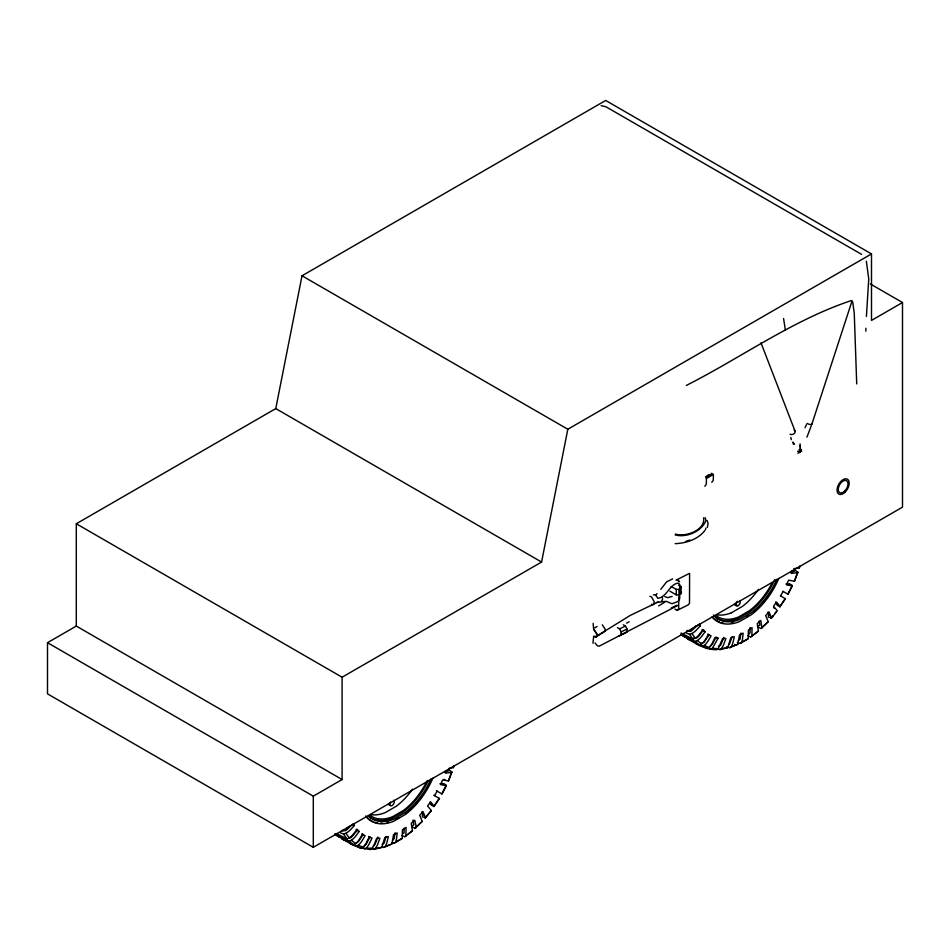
<?xml version="1.0" encoding="UTF-8"?>
<svg xmlns="http://www.w3.org/2000/svg" width="950" height="950" viewBox="0 0 950 950"><rect width="100%" height="100%" fill="white"/><g stroke="black" fill="none" stroke-linecap="round" stroke-linejoin="round"><path stroke-width="1.43" d="M711.716 482.196A7.778 4.489 60 0 0 713.343 478.551L713.343 474.466L712.179 473.801L706.373 477.149L706.373 482.564A7.778 4.489 60 0 1 704.746 486.222M800.185 446.738L800.066 451.891M865.83 331.158L865.937 328.237M866.412 316.504L868.751 278.956L866.352 261.202M623.283 624.803L625.468 626.062L626.988 629.066L626.762 632.189L619.056 636.013L620.873 634.992L621.098 631.869L619.578 628.864L617.393 627.594M395.046 832.841L394.191 838.518L392.991 840.073M741.024 633.092L740.002 639.374L738.328 640.252M392.231 842.436L394.131 843.184L402.23 838.399L402.432 829.849L406.077 827.367L405.876 835.929L404.712 836.712L401.945 835.549M592.978 643.304L593.643 636.239L595.769 637.058L605.079 631.251L605.079 629.054L602.312 624.827M737.271 642.307L740.109 643.435L748.208 638.649L748.41 630.087L752.056 627.617L751.854 636.179L750.69 636.963L747.923 635.799M76.297 523.759L275.773 408.595L302.017 275.785L605.684 100.462L871.494 253.923L871.494 320.423L902.5 302.527L902.5 507.146L313.298 847.305L47.5 693.844L47.5 642.699L76.297 626.074L342.095 779.534L342.095 677.219L76.297 523.759L76.297 626.074M342.095 677.219L541.583 562.056L567.815 429.246L871.494 253.923M386.08 836.558L384.109 843.184L382.185 844.158M732.058 636.809L729.374 644.302M800.078 451.939L799.663 452.663M705.529 529.423L705.945 528.01M801.562 449.457L800.161 451.511L797.561 451.274M453.649 765.831L453.364 767.612L449.053 768.324M453.364 767.612L453.661 766.697M799.627 566.081L799.354 567.862L793.773 568.682M799.354 567.862L799.639 566.948M381.734 846.723L383.681 847.447L391.887 843.992L393.537 834.611L397.171 832.877L396.459 839.361L395.532 842.27L394.131 843.184M726.738 646.606L729.659 647.698L737.865 644.242L739.516 634.861L743.161 633.127L742.437 639.611L741.511 642.521L740.109 643.435M811.811 424.353L852.055 300.913M446.061 770.711L445.253 773.158L451.82 772.338L449.362 769.916M792.039 570.962L791.231 573.408L797.798 572.589L795.34 570.154M806.93 437.142L811.264 425.766M451.784 771.543L448.471 780.959L442.629 779.926L440.527 784.605L446.369 785.626L442.071 794.022L436.394 790.744M451.82 772.338L448.471 780.959M797.489 572.612L797.774 571.793M797.798 572.589L794.449 581.21L788.607 580.177L786.505 584.844L792.359 585.877L788.049 594.273L782.978 591.339M707.37 527.404L708.035 523.45L707.121 520.541M377.922 837.069L374.965 844.408L373.16 846.117M723.9 637.319L720.587 645.311L718.414 646.321M797.05 573.8L794.449 581.21M710.149 646.012L712.227 644.314L716.074 637.07L718.081 638.222L712.417 648.244L710.339 649.266L707.299 648.173M370.666 848.314L374.348 849.359L381.781 847.388L384.845 837.472L388.372 836.523L386.709 843.363L385.308 846.45L383.681 847.447M805.018 427.773L806.419 424.686M716.644 648.565L720.326 649.61L727.759 647.639L730.823 637.723L734.35 636.773L732.688 643.613L731.298 646.701L729.659 647.698M443.757 783.607L446.227 785.151L441.774 793.844M789.735 583.858L792.205 585.402L790.103 589.701M362.508 834.207C360.014 837.983 358.091 843.172 353.483 844.74L350.384 843.624M708.486 634.446C705.992 638.234 704.081 643.423 699.473 644.991L696.362 643.874M789.498 590.841L787.752 594.094M773.027 588.466L774.167 586.435M434.566 795.649L437.154 791.172M780.544 595.899L783.133 591.423M361.309 847.934L370.334 849.526L372.198 848.492L374.039 845.334L376.616 838.351L379.929 838.232L377.352 845.215L375.511 848.362L373.647 849.407M710.339 649.266L716.312 649.776L718.176 648.743L722.594 638.602L725.907 638.483L723.33 645.466L721.489 648.613L719.625 649.658M439.185 798.321L433.877 806.514L431.312 805.149M785.163 598.571L779.855 606.765L777.29 605.399M705.007 530.278C698.286 539.351 686.149 543.269 675.177 543.649M363.09 834.539L358.459 841.486L356.143 843.078M709.068 634.79L703.914 642.354L701.326 643.269M800.126 445.075L800.054 443.852M336.371 833.482L346.952 838.921C351.69 837.698 354.184 832.818 357.058 829.255L359.147 831.499C356.286 835.074 353.78 839.943 349.042 841.178L336.181 833.969M681.102 633.021L692.93 639.172C697.668 637.949 700.162 633.068 703.036 629.494L705.126 631.75C702.264 635.324 699.758 640.193 695.032 641.428L682.159 634.22M769.061 594.759L770.474 592.634M660.784 589.321L666.579 581.899L672.612 578.883M433.877 806.514L439.482 798.499L433.817 795.221M779.855 606.765L785.472 598.749L780.389 595.816M344.292 840.121L341.715 838.624L352.973 845.12L361.368 848.314L363.434 847.305L365.691 844.182L369.099 837.283L372.091 837.971L368.695 844.883L366.427 847.994L364.361 849.015M690.27 640.371L687.693 638.875L698.951 645.371L707.346 648.565L709.413 647.556L711.681 644.432L715.077 637.533L718.081 638.222M420.387 798.249L421.753 796.397M434.364 806.396L430.54 801.847L427.548 806.004L431.371 810.552L425.576 817.724L422.251 816.81M766.365 598.5L767.731 596.648M780.342 606.646L776.53 602.098L773.526 606.254L777.349 610.803L771.554 617.975L768.229 617.061M356.131 829.255L357.141 830.336L353.174 835.288L350.681 837.781L348.519 838.102M702.109 629.506L703.131 630.586C700.281 633.116 698.25 639.671 693.524 638.032M774.761 613.629L776.328 611.622M353.4 823.555L354.421 825.502C351.251 828.756 348.246 833.162 343.484 833.993L340.302 832.794M699.378 623.806L700.411 625.753C697.229 629.007 694.224 633.413 689.462 634.244L686.28 633.044M763.23 602.383L764.821 600.483M773.169 615.612L770.866 618.343M797.893 453.269L800.149 451.511L798.843 452.259M415.779 803.831L417.252 802.133M424.876 818.092L431.371 810.552M356.072 846.236C360.679 844.669 362.603 839.479 365.097 835.691L361.843 833.815M702.05 646.487C706.658 644.919 708.581 639.73 711.075 635.942L707.821 634.066M656.117 594.629L657.008 593.655M661.461 601.101L662.447 600.008L662.447 597.728M425.576 817.724L423.011 811.621L419.698 815.326L422.263 821.418L415.055 828.269L412.359 827.046M674.975 609.092L677.184 610.363L678.668 608.76L678.799 596.481M771.554 617.975L768.989 611.871L765.676 615.576L768.241 621.668L761.045 628.52L758.337 627.297M594.059 636.393L595.65 636.785L596.636 635.764L596.636 633.721L594.059 629.779M595.769 637.058L596.826 635.966L596.826 633.769L593.643 629.351L593.144 623.342M414.271 805.457L409.284 810.303M420.981 822.415L415.803 827.592M760.249 605.708L756.841 609.116M349.386 826.262L344.47 830.395L341.679 830.526M696.243 625.646L690.448 630.646L687.669 630.776M762.648 627L768.241 621.668M761.045 628.52L761.781 627.843M415.055 828.269L415.981 827.676L415.957 825.419L414.77 820.218L411.231 823.353L412.454 830.799L404.712 836.712M753.671 611.931L755.262 610.553M761.959 627.926L760.748 620.469L757.221 623.604L758.432 631.049L751.854 636.179M405.911 813.117L407.681 811.68M408.203 834.112L412.454 830.799M405.876 835.929L406.576 835.43M750.69 636.963L758.432 631.049M402.23 838.399L395.532 842.27M746.819 616.942L748.457 615.861M748.208 638.649L741.511 642.521M658.647 605.91L664.774 602.146M594.747 627.879L597.087 626.489M675.961 580.177L689.605 573.349L689.498 603.381L688.026 604.984L677.184 610.363M706.681 476.009L709.009 474.668M706.373 478.491L713.343 474.466M47.5 642.699L313.298 796.159L342.095 779.534M671.163 586.447L676.269 589.392L678.977 589.38L681.067 588.169L681.055 586.637L678.502 585.153M669.893 591.185L676.269 594.866L678.977 594.854L681.067 593.643L681.055 586.637M595.65 636.785L630.123 615.481L658.611 601.766M626.62 623.141L629.09 621.763M399.024 817.784L395.556 819.624M856.722 383.919L854.264 313.441L852.744 302.183L851.224 300.604C792.443 320.197 741.344 357.592 686.292 385.451M678.217 605.257L599.201 646.166L597.514 645.857L595.009 643.008M421.562 821.786L422.263 821.418M671.294 608.024L676.519 605.328M672.196 596.374L667.743 597.645L664.822 596.648M731.334 612.821L742.199 606.539A51.692 29.842 -60 0 0 756.794 591.731A52.404 30.258 -60 0 0 758.48 589.404M392.386 818.164L403.608 811.692A53.343 30.792 -60 0 0 418.653 796.409A53.972 31.16 -60 0 0 428.308 780.437M619.578 628.864L625.468 626.062M621.098 631.869L626.988 629.066M620.873 634.992L626.762 632.189M737.865 644.242L731.298 646.701M391.887 843.992L385.308 846.45M801.693 451.262L800.707 451.274M685.995 541.357L689.878 540.016M749.206 634.054L750.096 632.676L750.084 627.499M364.171 845.761L366.249 844.063L370.096 836.819L368.647 836.487M727.759 647.639L721.489 648.613M387.173 822.546L388.752 822.166M381.781 847.388L375.511 848.362M731.441 623.117L733.151 622.796M656.403 602.502L666.211 601.338L672.006 603.725L678.039 601.492L679.666 598.892L679.796 591.506L679.666 584.214L678.039 583.039C668.859 584.832 667.351 596.873 657.828 598.346L656.403 596.018L654.681 594.7L653.303 594.902M790.863 572.126L794.687 571.104M444.885 771.875L448.709 770.854M718.176 648.743L712.417 648.244M380.784 823.199L382.268 823.187M372.198 848.492L366.427 847.994M444.98 779.617L444.03 779.463M402.622 833.708L404.047 832.972L404.142 828.258M723.639 623.212L720.943 622.582M377.661 822.961L374.965 822.332M785.971 584.001L789.414 584.559L788.868 583.965M439.992 783.75L443.436 784.308L442.154 783.251M758.658 625.741L759.822 625.207L759.145 621.098M412.68 825.491L413.844 824.956L412.965 819.969M601.136 105.628L605.934 106.78L861.567 254.362M675.129 534.921C686.399 538.033 701.955 531.406 705.981 520.315L705.102 517.619M709.413 647.556L704.306 645.537M363.434 847.305L358.328 845.286M800.185 449.754L799.176 449.457L799.603 450.561L800.197 449.421M675.486 534.031C685.568 537.379 705.672 530.112 703.582 517.798M768.206 615.849L769.12 615.553L767.695 612.192M422.216 815.599L423.142 815.302L421.717 811.941M649.883 596.339L651.486 596.861L654.075 601.409L654.075 603.701L653.089 604.794L651.486 604.271M693.203 641.416L680.722 634.719M342.119 830.787L345.99 830.538L352.426 824.351L354.421 825.502M707.346 648.565L700.578 645.335M358.316 847.234L361.368 848.314M368.339 848.801L370.334 849.526M734.576 644.421L736.476 645.169M719.53 622.096L713.509 618.296M373.552 821.845L369.859 819.898L365.643 816.014M345.848 840.691L334.744 834.468M776.934 604.592L777.729 604.77L775.521 602.062M686.933 630.432L690.662 631.429L698.404 624.601L700.411 625.753M430.184 803.938L431.751 804.519L430.006 802.346M711.324 473.326L712.179 473.801M705.529 476.674L706.373 477.149M870.402 283.991L902.5 302.527M302.017 275.785L567.815 429.246M703.131 630.586L705.126 631.75M680.746 634.208L685.461 637.462M684.903 636.631L689.653 639.374M275.773 408.595L541.583 562.056M357.141 830.336L359.147 831.499M334.768 833.957L339.483 837.211M342.487 838.434L344.85 839.8M701.717 644.041L697.431 640.597M699.473 644.991L695.032 641.428M355.739 843.79L351.452 840.346M353.483 844.74L349.042 841.178M677.528 580.129L679.594 581.721L677.243 579.904M695.341 638.352L691.992 633.579M692.93 639.172L689.462 634.244M349.363 838.102L346.014 833.34M346.952 838.921L343.484 833.993M773.822 607.703L774.44 608.451M760.986 342.819L794.996 431.015M790.828 437.404L791.303 439.672M783.56 318.488L785.365 329.923M681.055 592.099L681.067 593.643M678.977 589.38L678.977 594.854M676.269 589.392L676.269 594.866M313.298 796.159L313.298 847.305M366.047 816.715A56.572 32.656 -60 0 0 382.672 823.804A55.979 32.324 -60 0 0 393.573 821.287L405.329 814.494A55.979 32.324 -60 0 0 416.231 804.424A56.572 32.656 -60 0 0 432.844 778.157M393.633 800.244A3.159 1.817 -60 0 1 393.633 803.89A3.159 1.817 -60 0 1 390.474 805.707A3.159 1.817 -60 0 1 390.474 802.073M389.928 805.125A3.159 1.817 -60 0 1 388.55 803.534M370.761 814.601A51.692 29.842 -60 0 0 385.356 812.571L396.221 806.289A51.692 29.842 -60 0 0 410.804 791.481A52.404 30.258 -60 0 0 412.502 789.153M378.1 818.698A51.692 29.842 -60 0 0 392.683 816.656L403.429 810.457A51.692 29.842 -60 0 0 418.012 795.649A52.404 30.258 -60 0 0 427.061 780.817M377.969 818.769A52.404 30.258 -60 0 1 370.239 815.456M392.516 818.092A53.343 30.792 -60 0 1 377.459 820.182M377.34 820.254A53.924 31.136 -60 0 1 369.36 816.857M368.517 815.884A54.091 31.231 -60 0 0 378.729 821.251A53.509 30.887 -60 0 0 393.822 819.149L405.068 812.654A53.509 30.887 -60 0 0 415.494 803.023A54.138 31.255 -60 0 0 430.884 779.036M712.037 616.966A56.572 32.656 -60 0 0 728.65 624.055A55.979 32.324 -60 0 0 739.551 621.538L751.307 614.745A55.979 32.324 -60 0 0 762.209 604.675A56.572 32.656 -60 0 0 778.822 578.408M739.611 600.495A3.159 1.817 -60 0 1 739.385 604.485A3.159 1.817 -60 0 1 736.096 605.637A3.159 1.817 -60 0 1 737.176 601.338M736.761 605.067A3.159 1.817 -60 0 1 734.528 603.784M731.453 612.75A51.692 29.842 -60 0 1 716.87 614.781M716.217 615.707A52.404 30.258 -60 0 0 723.959 619.02A51.692 29.842 -60 0 0 738.542 616.989L749.408 610.707A51.692 29.842 -60 0 0 764.002 595.899A52.404 30.258 -60 0 0 771.732 583.656M715.338 617.096A53.924 31.136 -60 0 0 723.318 620.504A53.343 30.792 -60 0 0 738.364 618.414L749.586 611.943A53.343 30.792 -60 0 0 764.631 596.659A53.972 31.16 -60 0 0 774.808 579.559M713.498 615.018A54.091 31.231 -60 0 0 724.707 621.502A53.509 30.887 -60 0 0 739.801 619.4L751.058 612.904A53.509 30.887 -60 0 0 761.472 603.274A54.138 31.255 -60 0 0 776.874 579.286M811.739 423.866A3.099 0.867 18.1 0 1 810.528 424.543A3.099 0.867 18.1 0 1 806.942 423.379M794.176 430.101A3.099 2.292 -21.1 0 1 794.307 433.426A3.099 2.292 -21.1 0 1 790.068 434.209M794.153 443.959L793.428 444.267L792.977 442.071L794.153 443.959M800.185 446.69L800.149 445.728L800.185 446.69M844.693 492.527A8.621 4.976 -60 0 0 847.424 479.18A8.621 4.976 -60 0 0 837.235 488.217A8.621 4.976 -60 0 0 844.693 492.527M844.384 491.352A6.899 3.978 -60 0 0 846.569 480.664A6.899 3.978 -60 0 0 838.411 487.908A6.899 3.978 -60 0 0 844.384 491.352"/></g></svg>
